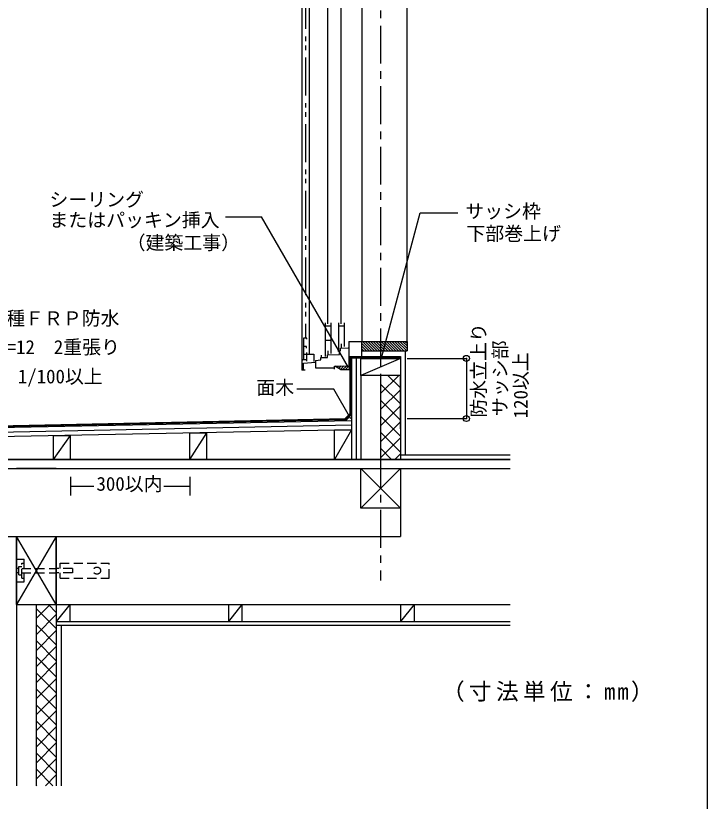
# Model space of a CAD drawing. Units: millimetres, scale not verified. Extents: x -1806 to 1794, y -2671 to 3506.
# Drawn here: x -35 to 1794, y -654 to 1422 of the extents above; entities that cross this region are included whole.
import ezdxf
from ezdxf.enums import TextEntityAlignment as Align

# ---------------------------------------------------------------- set-up
doc = ezdxf.new("R2010")
doc.units = ezdxf.units.MM
doc.header["$LTSCALE"] = 20
doc.header["$PDMODE"] = 32
doc.header["$PDSIZE"] = 16
for name, pattern in [('CHAIN1', [8, 5, -1, 1, -1]), ('DASHED1', [1.8, 1.2, -0.6]), ('DOUBLE_CHAIN1', [8.8, 5, -1, 0.6, -0.6, 0.6, -1])]:
    doc.linetypes.add(name, pattern=pattern)
for name, color, linetype in [('0-0_境界寸法', 4, 'Continuous'), ('0-6', 4, 'Continuous'), ('A-9', 3, 'Continuous'), ('F-0', 2, 'Continuous')]:
    doc.layers.add(name, color=color, linetype=linetype)
doc.styles.add('ＭＳ ゴシック', font='')
doc.styles.get('ＭＳ ゴシック').set_extended_font_data('MS Gothic')

msp = doc.modelspace()

# ---------------------------------------------------------------- linework, layer by layer
at = {"layer": '0-0_境界寸法', "linetype": 'CHAIN1'}
msp.add_line((929.85, 1875.67), (929.85, -70.54), dxfattribs=at)
at = {"layer": '0-0_境界寸法'}
for p, q in [((721.35, 1663.24), (721.35, 485.38)), ((741.14, 1663.24), (741.14, 527.55)), ((880.35, 1663.24), (880.35, 561.38)), ((999.85, 561.38), (999.85, 1661.01)), ((520.19, 890.85), (615.27, 890.85)), ((845.51, 492.06), (615.27, 890.85)), ((881.99, 561.38), (906.99, 536.38)), ((889.07, 561.38), (914.07, 536.38)), ((896.14, 561.38), (921.14, 536.38)), ((903.21, 561.38), (928.21, 536.38)), ((910.28, 561.38), (935.28, 536.38)), ((917.35, 561.38), (942.35, 536.38)), ((924.42, 561.38), (949.42, 536.38)), ((931.49, 561.38), (956.49, 536.38)), ((938.56, 561.38), (963.56, 536.38)), ((945.63, 561.38), (970.63, 536.38)), ((952.71, 561.38), (977.71, 536.38)), ((959.78, 561.38), (984.78, 536.38)), ((966.85, 561.38), (991.85, 536.38)), ((973.92, 561.38), (998.92, 536.38)), ((980.99, 561.38), (999.85, 542.52)), ((988.06, 561.38), (999.85, 549.59)), ((995.13, 561.38), (999.85, 556.66)), ((880.35, 555.96), (899.92, 536.38)), ((880.35, 548.88), (892.85, 536.38)), ((880.35, 541.81), (885.78, 536.38)), ((982.35, 516.38), (877.35, 471.38)), ((1000.21, 516.38), (1156.89, 516.38)), ((1156.89, 516.38), (1156.89, 357.34)), ((814.69, 492.33), (818.33, 495.97)), ((819.17, 489.74), (825.66, 496.23)), ((823.65, 487.15), (832.98, 496.49)), ((830.32, 486.75), (840.31, 496.74)), ((837.39, 486.75), (847.64, 497)), ((844.46, 486.75), (848.35, 490.64)), ((877.35, 471.38), (877.35, 249.38)), ((929.85, 423.32), (977.91, 471.38)), ((929.85, 471.38), (929.85, 249.38)), ((982.35, 471.38), (929.85, 471.38)), ((949.3, 471.38), (982.35, 438.33)), ((949.3, 471.38), (982.35, 438.33)), ((982.35, 330.38), (982.35, 471.38)), ((982.35, 471.38), (982.35, 249.38)), ((929.85, 448.4), (982.35, 395.9)), ((929.85, 448.4), (982.35, 395.9)), ((929.85, 380.89), (982.35, 433.39)), ((929.85, 405.97), (982.35, 353.47)), ((929.85, 405.97), (982.35, 353.47)), ((929.85, 338.46), (982.35, 390.96)), ((929.85, 363.55), (963.02, 330.38)), ((929.85, 363.55), (982.35, 311.05)), ((1000.21, 357.34), (1156.89, 357.34)), ((929.85, 296.04), (982.35, 348.54)), ((64.85, 249.38), (109.85, 312.44)), ((425.35, 249.38), (470.35, 319.73)), ((853.35, 327.77), (808.35, 249.38)), ((929.85, 321.12), (982.35, 268.62)), ((929.85, 253.61), (982.35, 306.11)), ((929.85, 278.7), (959.16, 249.38)), ((968.04, 249.38), (982.35, 263.68)), ((982.35, 225.38), (877.35, 120.38)), ((982.35, 120.38), (877.35, 225.38)), ((109.85, 203.59), (109.85, 153.59)), ((425.35, 203.59), (425.35, 153.59)), ((109.85, 178.59), (171.74, 178.59)), ((356.66, 178.59), (425.35, 178.59)), ((982.35, 120.38), (982.35, 45.38)), ((-726.17, 45.38), (982.35, 45.38)), ((72.35, 45.38), (-32.65, -134.62)), ((72.35, -134.62), (-32.65, 45.38)), ((-32.65, 45.38), (-32.65, -613.42)), ((72.35, 45.38), (72.35, -613.42)), ((19.85, -134.62), (72.35, -134.62)), ((19.85, -170.65), (55.88, -134.62)), ((51.33, -134.62), (72.35, -155.64)), ((51.33, -134.62), (72.35, -155.64)), ((108.35, -134.12), (72.35, -179.12)), ((72.35, -134.12), (1272.49, -134.12)), ((563.35, -134.12), (527.35, -179.12)), ((1018.35, -134.12), (982.35, -179.12)), ((19.85, -145.57), (72.35, -198.07)), ((19.85, -145.57), (72.35, -198.07)), ((19.85, -213.08), (72.35, -160.58)), ((19.85, -188), (72.35, -240.5)), ((19.85, -188), (72.35, -240.5)), ((19.85, -255.51), (72.35, -203.01)), ((19.85, -230.42), (72.35, -282.92)), ((19.85, -230.42), (72.35, -282.92)), ((19.85, -297.93), (72.35, -245.43)), ((19.85, -272.85), (72.35, -325.35)), ((19.85, -272.85), (52.82, -305.82))]:
    msp.add_line(p, q, dxfattribs=at)
at = {"layer": '0-0_境界寸法', "color": 7, "linetype": 'DOUBLE_CHAIN1'}
msp.add_line((731.24, 1663.24), (731.24, 570.05), dxfattribs=at)
at = {"layer": '0-0_境界寸法', "color": 7}
for p, q in [((790.85, 607.38), (790.84, 1663.24)), ((825.84, 607.38), (825.84, 1663.24)), ((783.35, 610.38), (783.35, 521.38)), ((783.35, 602.38), (798.35, 602.38)), ((798.35, 610.38), (798.35, 529.38)), ((818.35, 610.38), (818.35, 539.38)), ((818.35, 602.38), (833.35, 602.38)), ((833.35, 610.38), (833.35, 547.38)), ((783.35, 564.18), (798.35, 564.18)), ((846.14, 561.38), (846.14, 496.94)), ((846.14, 561.38), (895.35, 561.38)), ((880.35, 521.38), (880.35, 561.38)), ((825.85, 554.38), (825.85, 543.44)), ((733.65, 532.05), (733.65, 527.59)), ((734.95, 508.55), (734.95, 527.55)), ((773.05, 524.88), (773.05, 518.4)), ((790.85, 536.38), (790.85, 525.44)), ((880.35, 536.38), (980.85, 536.38)), ((980.85, 536.38), (999.85, 536.38)), ((994.85, 536.38), (994.85, 261.38)), ((724.45, 512.55), (721.45, 509.55)), ((734.95, 512.55), (724.45, 512.55)), ((853.35, 518.04), (853.35, 249.38)), ((865.35, 518.04), (865.35, 249.38)), ((730.85, 485.38), (721.35, 485.38)), ((808.35, 495.63), (848.35, 497.02)), ((808.35, 487.88), (808.35, 495.63)), ((824.35, 486.75), (808.94, 495.65)), ((824.35, 486.75), (848.35, 486.75)), ((838.05, 352.08), (853.35, 367.69)), ((-678.65, 309.41), (853.35, 340.38)), ((-666.4, 321.66), (853.35, 352.38)), ((-678.65, 297.41), (853.35, 328.38)), ((64.85, 249.38), (64.85, 312.44)), ((64.85, 312.44), (109.85, 312.44)), ((109.85, 249.38), (109.85, 312.44)), ((425.35, 249.38), (425.35, 319.73)), ((425.35, 319.73), (470.35, 319.73)), ((470.35, 249.38), (470.35, 319.73)), ((1272.49, 249.38), (-726.17, 249.38)), ((982.35, 261.38), (1272.49, 261.38)), ((-726.17, 225.38), (877.35, 225.38)), ((982.35, 225.38), (1272.49, 225.38)), ((72.35, -179.12), (1272.49, -179.12)), ((72.35, -188.62), (1272.49, -188.62)), ((84.85, -188.62), (84.85, -613.42))]:
    msp.add_line(p, q, dxfattribs=at)
at = {"layer": '0-0_境界寸法', "color": 2}
for p, q in [((848.35, 486.75), (848.35, 521.38)), ((848.35, 521.38), (982.35, 521.38)), ((850.01, 485.09), (850.01, 519.71)), ((850.01, 519.71), (982.35, 519.71)), ((982.35, 521.38), (982.35, 516.38)), ((851.68, 483.42), (851.68, 518.04)), ((851.68, 518.04), (982.35, 518.04)), ((848.35, 486.75), (848.35, 369.73)), ((850.01, 369.05), (850.01, 485.09)), ((851.68, 368.37), (851.68, 483.42)), ((-668.52, 326.62), (835.91, 357.03)), ((836.62, 355.38), (-667.81, 324.97)), ((837.33, 353.73), (-667.11, 323.31)), ((835.91, 357.03), (848.35, 369.73)), ((850.01, 369.05), (836.62, 355.38)), ((851.68, 368.37), (837.33, 353.73))]:
    msp.add_line(p, q, dxfattribs=at)
at = {"layer": '0-0_境界寸法', "color": 3}
for p, q in [((877.35, 516.38), (982.35, 516.38)), ((877.35, 471.38), (877.35, 516.38)), ((982.35, 516.38), (982.35, 471.38)), ((982.35, 471.38), (877.35, 471.38)), ((72.35, 225.38), (-32.65, 225.38)), ((-32.65, 45.38), (72.35, 45.38)), ((-32.65, -134.62), (-32.65, 45.38)), ((72.35, -134.62), (72.35, 45.38)), ((-32.65, -134.62), (72.35, -134.62)), ((72.35, -134.12), (108.35, -134.12)), ((108.35, -134.12), (108.35, -179.12)), ((527.35, -134.12), (563.35, -134.12)), ((527.35, -134.12), (527.35, -179.12)), ((563.35, -134.12), (563.35, -179.12)), ((982.35, -134.12), (1018.35, -134.12)), ((982.35, -134.12), (982.35, -179.12)), ((1018.35, -134.12), (1018.35, -179.12))]:
    msp.add_line(p, q, dxfattribs=at)
at = {"layer": '0-0_境界寸法', "color": 3, "linetype": 'DASHED1'}
for p, q in [((-32.65, -14.62), (-12.65, -14.62)), ((-12.65, -74.62), (-12.65, -14.62)), ((-26.65, -38.62), (-32.65, -38.62)), ((-18.65, -38.62), (72.35, -38.62)), ((114.85, -38.62), (72.35, -38.62)), ((82.35, -24.62), (212.35, -24.62)), ((82.35, -38.62), (82.35, -24.62)), ((-26.65, -55.57), (-18.65, -55.57)), ((-18.65, -50.62), (72.35, -50.62)), ((82.35, -64.62), (82.35, -50.62)), ((-32.65, -74.62), (-12.65, -74.62)), ((-18.65, -64.62), (-12.65, -64.62))]:
    msp.add_line(p, q, dxfattribs=at)
at = {"layer": '0-0_境界寸法'}
for points in [[(932.1, 517.38), (1034.91, 901.08), (1134.49, 901.08)], [(851.69, 356.6), (806.25, 435.3), (708.77, 435.3)]]:
    msp.add_lwpolyline(points, dxfattribs=at)
at = {"layer": '0-0_境界寸法', "color": 7}
for points in [[(734.95, 567.25), (734.95, 570.05), (726.45, 570.05), (726.45, 512.55)], [(877.85, 561.38), (880.35, 561.38), (980.85, 561.38)], [(980.85, 561.38), (999.85, 561.38), (999.85, 536.38)], [(733.65, 543.05), (733.65, 547.55), (726.45, 547.55)], [(816.85, 536.12), (824.14, 536.38), (824.14, 543.38), (844.12, 544.07)], [(727.45, 527.55), (753.05, 527.55), (753.05, 507.85)], [(757.85, 511.18), (772.35, 512.45), (772.35, 518.38), (789.15, 518.96), (789.15, 525.38), (821.35, 526.5), (821.35, 536.28)], [(725.85, 485.38), (725.85, 503.38), (757.85, 506.18)], [(757.85, 511.18), (757.85, 491.38), (808.35, 491.38)], [(808.35, 249.38), (808.35, 327.77), (853.35, 327.77)]]:
    msp.add_lwpolyline(points, dxfattribs=at)
at = {"layer": '0-0_境界寸法', "color": 3}
msp.add_lwpolyline([(877.35, 225.38), (982.35, 225.38), (982.35, 120.38), (877.35, 120.38)], close=True, dxfattribs=at)
at = {"layer": '0-0_境界寸法', "color": 3, "linetype": 'DASHED1'}
for points in [[(-26.65, -50.62), (-32.65, -50.62), (-32.65, -38.62)], [(-26.65, -55.57), (-26.65, -33.67), (-18.65, -33.67)], [(-18.65, -64.62), (-18.65, -24.62), (-12.65, -24.62)], [(114.85, -38.62), (114.85, -50.62), (72.35, -50.62)], [(82.35, -64.62), (212.35, -64.62), (212.35, -24.62)]]:
    msp.add_lwpolyline(points, dxfattribs=at)
msp.add_circle((179.85, -44.62), 9.5, dxfattribs=at)
at = {"layer": '0-0_境界寸法', "color": 3}
for p in [(1156.89, 516.38), (1156.89, 357.34)]:
    msp.add_point(p, dxfattribs=at)
at = {"layer": '0-6'}
for p, q in [((19.85, -613.42), (19.85, -134.62)), ((19.85, -340.36), (72.35, -287.86)), ((19.85, -315.28), (72.35, -367.78)), ((19.85, -382.79), (72.35, -330.29)), ((19.85, -357.7), (72.35, -410.2)), ((19.85, -425.21), (72.35, -372.71)), ((19.85, -400.13), (72.35, -452.63)), ((19.85, -467.64), (72.35, -415.14)), ((19.85, -442.55), (72.35, -495.05)), ((19.85, -510.06), (72.35, -457.56)), ((19.85, -484.98), (72.35, -537.48)), ((19.85, -552.49), (72.35, -499.99)), ((19.85, -527.41), (72.35, -579.91)), ((19.85, -594.92), (72.35, -542.42)), ((19.85, -569.83), (63.43, -613.42)), ((43.77, -613.42), (72.35, -584.84)), ((19.85, -612.26), (21.01, -613.42))]:
    msp.add_line(p, q, dxfattribs=at)
at = {"layer": 'A-9'}
for p, q in [((-723.9, 249.38), (1272.49, 249.38)), ((-726.17, 225.38), (1272.49, 225.38))]:
    msp.add_line(p, q, dxfattribs=at)
at = {"layer": 'F-0'}
msp.add_lwpolyline([(-1806.11, -2671.2), (-1806.11, 2468.8), (1793.89, 2468.8), (1793.89, -2671.2)], close=True, dxfattribs=at)

# ---------------------------------------------------------------- texts
at = {"layer": '0-0_境界寸法', "color": 7, "style": 'ＭＳ ゴシック'}
for s, p in [('シーリング', (54.21, 906.92)), ('サッシ枠', (1153.91, 876.08)), ('またはパッキン挿入', (54.21, 852.86)), ('下部巻上げ', (1156.89, 817.06)), ('（建築工事）', (258.26, 792.8)), ('床：各種ＦＲＰ防水', (-210.48, 593.04)), ('合板 t=12\u30002重張り', (-208.96, 516.92)), ('水勾配 1/100以上', (-204.39, 439.28)), ('面木', (601.2, 409.63)), ('300以内', (178.61, 155.46))]:
    msp.add_text(s, height=36.66, dxfattribs=at).set_placement(p, align=Align.BOTTOM_LEFT)
for s, p in [('防水立上り', (1218.63, 359.58)), ('サッシ部', (1275.17, 363.77)), ('120以上', (1329.65, 357.78))]:
    msp.add_text(s, height=36.66, rotation=90, dxfattribs=at).set_placement(p, align=Align.BOTTOM_LEFT)
at = {"layer": '0-0_境界寸法', "color": 7, "insert": (1092.2, -391.74), "char_height": 43.99, "attachment_point": 7, "style": 'ＭＳ ゴシック'}
msp.add_mtext('\\T1.19;（寸法単位：mm）', dxfattribs=at)

doc.saveas('drawing.dxf')
